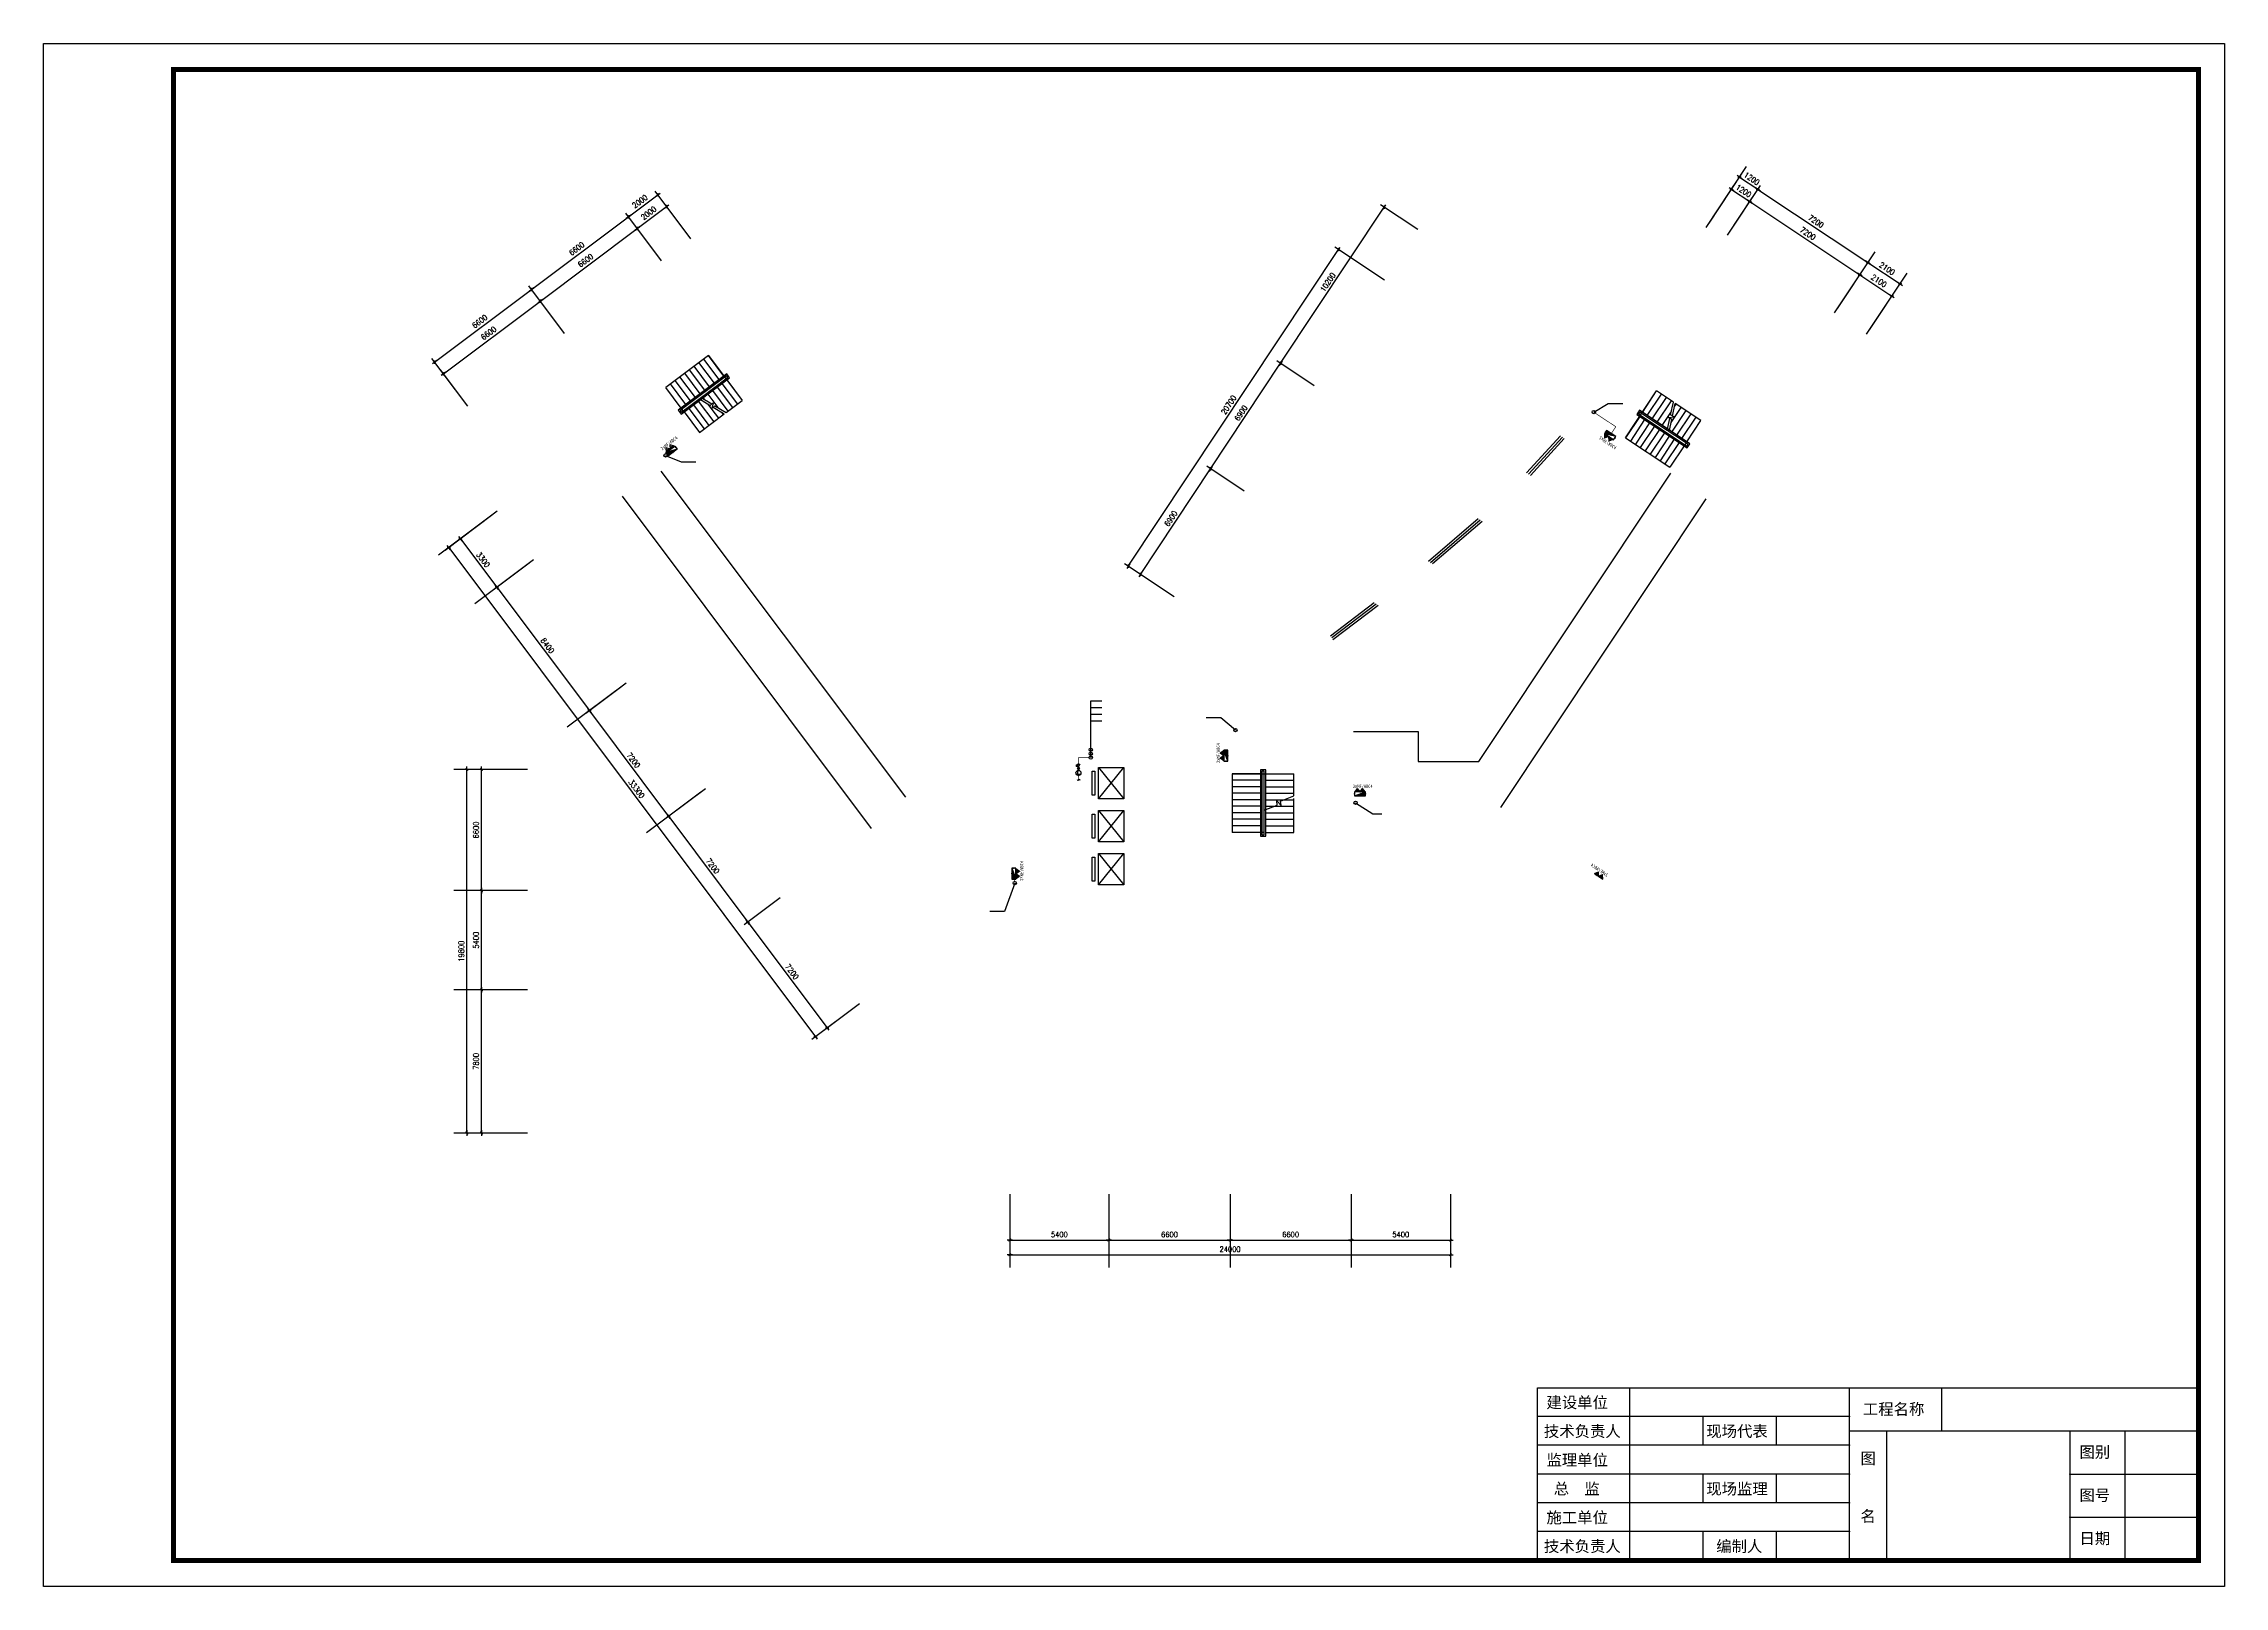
# Model space of a CAD drawing. Extents: x -149393 to 1177518, y -366685 to 296590.
# Drawn here: x 482249 to 601049, y -685 to 83324 of the extents above; entities that cross this region are included whole.
import ezdxf
from ezdxf.enums import TextEntityAlignment as Align

# ---------------------------------------------------------------- set-up
doc = ezdxf.new("R2010")
doc.units = 0
doc.header["$LTSCALE"] = 1000
doc.header["$MEASUREMENT"] = 0
doc.linetypes.add('常规', pattern=[20, 10, 0, 10])
doc.layers.get('0').update_dxf_attribs({"linetype": 'CONTINUOUS'})
for name, color, linetype in [('AXIS', 3, 'CONTINUOUS'), ('EQUIP-动力', 3, 'CONTINUOUS'), ('EQUIP-消防', 3, 'CONTINUOUS'), ('PUB_TITLE', 253, 'CONTINUOUS'), ('STAIR', 2, 'CONTINUOUS'), ('TEL_SYMB', 3, 'CONTINUOUS'), ('WALL', 9, 'CONTINUOUS'), ('WIRE-消防', 3, '常规')]:
    doc.layers.add(name, color=color, linetype=linetype)
doc.styles.add('_TEL_DIM', font='', dxfattribs={"width": 0.8, "height": 3.5})
doc.styles.add('DIM_FONT', font='SIMPLEX.shx', dxfattribs={"width": 0.8})
doc.styles.add('宋体', font='')
doc.styles.get('_TEL_DIM').set_extended_font_data('SimSun')
doc.styles.get('宋体').set_extended_font_data('SimSun')
doc.dimstyles.new('DIMN', dxfattribs={"dimtxt": 300, "dimasz": 1, "dimexe": 250, "dimexo": 300, "dimgap": 150, "dimtad": 1, "dimdec": 0, "dimdsep": 46, "dimtxsty": 'DIM_FONT', "dimblk": '_DIMX', "dimcen": 2.5, "dimclrt": 7, "dimadec": 0, "dimazin": 0, "dimtfac": 1, "dimtdec": 0, "dimtix": 1, "dimtmove": 2, "dimatfit": 3, "dimldrblk": '_DIMX', "dimfxl": 1, "dimtolj": 1, "dimarcsym": 0})

# ---------------------------------------------------------------- blocks, each defined once
blk = doc.blocks.new('_DIMX')
blk.add_line((-150, 0), (150, 0))
at = {"const_width": 50}
blk.add_lwpolyline([(-70, -70), (70, 70)], dxfattribs=at)
blk = doc.blocks.new('$equip_U$00000299(cyc-PC)')
for p in [(0.51, 0.3), (0.3, 0)]:
    blk.add_line(p, (0.3, 0.3))
blk.add_lwpolyline([(0, -0.17), (0.6, 0.17), (0.6, -0.17), (0, 0.17)], close=True)
for p in [(0, 0), (0.6, 0)]:
    blk.add_point(p)
at = {"color": 7, "style": '_TEL_DIM', "flags": 1}
blk.add_attdef('A', text='', height=0.00002, dxfattribs=at).set_placement((0, 0), align=Align.MIDDLE_CENTER)
blk = doc.blocks.new('$equip_U$00000300(cyc-PC)')
for p, q in [((0.46, -0.11), (0.46, 0.16)), ((0.12, -0.11), (0.46, -0.11))]:
    blk.add_line(p, q)
blk.add_circle((0.32, 0), 0.324)
for p in [(0, 0), (0.65, 0)]:
    blk.add_point(p)
at = {"color": 7, "style": '_TEL_DIM', "flags": 1}
blk.add_attdef('A', text='', height=0.00002, dxfattribs=at).set_placement((0, 0), align=Align.MIDDLE_CENTER)
blk = doc.blocks.new('$equip_U$00000248(USER-8292BC9721)')
blk.add_spline([(-0.16, 0.06), (-0.11, -0.08), (0.12, 0.08), (0.17, -0.07)], degree=3)
at = {"color": 7, "style": '_TEL_DIM', "flags": 1}
blk.add_attdef('A', text='', height=0.00002, dxfattribs=at).set_placement((0, 0), align=Align.MIDDLE_CENTER)
blk = doc.blocks.new('$equip_U$00000211(USER-8DF96EF98D)')
at = {"xscale": 0.7000000000007276, "yscale": 0.7000000000007276, "zscale": 0.7000000000007276}
blk.add_blockref('$equip_U$00000248(USER-8292BC9721)', (0, 0), dxfattribs=at)
at = {"color": 7, "style": '_TEL_DIM', "flags": 1}
blk.add_attdef('A', text='', height=0.00002, dxfattribs=at).set_placement((0, 0), align=Align.MIDDLE_CENTER)
blk = doc.blocks.new('$equip_U$00000374(cyc-PC)')
blk.add_point((0, 0))
at = {"xscale": 1.619999999998981, "yscale": 1.619999999998981, "zscale": 1.619999999998981}
blk.add_blockref('$equip_U$00000211(USER-8DF96EF98D)', (0, 0), dxfattribs=at)
at = {"color": 7, "style": '_TEL_DIM', "flags": 1}
blk.add_attdef('A', text='', height=0.00002, dxfattribs=at).set_placement((0, 0), align=Align.MIDDLE_CENTER)
blk = doc.blocks.new('$equip_U$00000306(cyc-PC)')
for p, q in [((1.6, -0.29), (0, 0.29)), ((0, 0.29), (1.6, 0.29)), ((0, -0.29), (0, 0.29)), ((1.6, 0.29), (1.6, -0.29)), ((1.6, -0.29), (0, -0.29))]:
    blk.add_line(p, q)
for p in [(0, 0), (0.8, 0.29), (1.6, 0), (0.8, -0.29)]:
    blk.add_point(p)
blk.add_solid([(1.6, -0.29), (0, -0.29), (0, 0.29)])
at = {"color": 7, "style": '_TEL_DIM', "flags": 1}
blk.add_attdef('A', text='', height=0.00002, dxfattribs=at).set_placement((0, 0), align=Align.MIDDLE_CENTER)
blk = doc.blocks.new('$equip_U$00000441(cyc-PC)')
for p, q in [((-0.78, 0), (-0.39, 0.56)), ((0, 0), (-0.78, 0)), ((-0.54, 0.06), (-0.38, 0.23)), ((-0.54, 0.17), (-0.48, 0.23)), ((-0.54, 0), (-0.54, 0.23)), ((-0.54, 0.23), (-0.24, 0.23)), ((-0.24, 0), (-0.54, 0)), ((-0.5, 0), (-0.27, 0.23)), ((-0.4, 0), (-0.24, 0.16)), ((0, 0), (-0.39, 0.56)), ((-0.3, 0), (-0.24, 0.06)), ((-0.24, 0.23), (-0.24, 0)), ((0, 0), (0.39, 0.56)), ((0.78, 0), (0, 0)), ((0.24, 0.06), (0.41, 0.23)), ((0.24, 0.17), (0.3, 0.23)), ((0.24, 0), (0.24, 0.23)), ((0.24, 0.23), (0.54, 0.23)), ((0.54, 0), (0.24, 0)), ((0.28, 0), (0.51, 0.23)), ((0.38, 0), (0.54, 0.16)), ((0.78, 0), (0.39, 0.56)), ((0.49, 0), (0.54, 0.06)), ((0.54, 0.23), (0.54, 0))]:
    blk.add_line(p, q)
blk.add_point((0, 0))
at = {"style": '宋体', "width": 0.8}
blk.add_text('2xMF/ABC4', height=0.522, dxfattribs=at).set_placement((-1.12, 0.62))
at = {"color": 7, "style": '_TEL_DIM', "flags": 1}
blk.add_attdef('A', text='', height=0.00002, dxfattribs=at).set_placement((0, 0), align=Align.MIDDLE_CENTER)
blk = doc.blocks.new('会签栏')
at = {"layer": 'PUB_TITLE', "color": 4, "lineweight": 30}
blk.add_lwpolyline([(-18000, 0), (-18000, 4700), (0, 4700)], dxfattribs=at)
at = {"layer": 'PUB_TITLE', "color": 4}
for points in [[(-15500, 4700), (-15500, 0)], [(-9500, 0), (-9500, 4700)], [(-7000, 4700), (-7000, 3525)], [(-9500, 3917), (-18000, 3917)], [(-13500, 3917), (-13500, 3133)], [(-11500, 3917), (-11500, 3133)], [(-9500, 3133), (-18000, 3133)], [(-9500, 3525), (0, 3525)], [(-8500, 3525), (-8500, 0)], [(-3500, 3525), (-3500, 0)], [(-2000, 3525), (-2000, 0)], [(-9500, 2350), (-18000, 2350)], [(-13500, 2350), (-13500, 1567)], [(-11500, 2350), (-11500, 1567)], [(-3500, 2350), (0, 2350)], [(-9500, 1567), (-18000, 1567)], [(-9500, 783), (-18000, 783)], [(-13500, 783), (-13500, 0)], [(-11500, 783), (-11500, 0)], [(-3500, 1175), (0, 1175)]]:
    blk.add_lwpolyline(points, dxfattribs=at)
at = {"layer": 'PUB_TITLE'}
for p in [(-9500, 3917), (-9500, 3133), (-9500, 2350), (-9500, 1567), (-9500, 783), (-3500, 1175)]:
    blk.add_point(p, dxfattribs=at)
at = {"layer": 'PUB_TITLE', "color": 4}
blk.add_point((-3500, 2350), dxfattribs=at)
at = {"lineweight": -3, "style": '宋体'}
for s, p in [('建设单位', (-17758, 4147)), ('工程名称', (-9140, 3965)), ('技术负责人', (-17828, 3363)), ('现场代表', (-13405, 3363)), ('图别', (-3241, 2796)), ('监理单位', (-17758, 2580)), ('图', (-9206, 2624)), ('总  监', (-17560, 1797)), ('现场监理', (-13405, 1797)), ('图号', (-3241, 1621)), ('施工单位', (-17758, 1013)), ('名', (-9206, 1049)), ('日期', (-3241, 446)), ('技术负责人', (-17828, 230)), ('编制人', (-13134, 230))]:
    blk.add_text(s, height=307, dxfattribs=at).set_placement(p)
blk = doc.blocks.new('gdfhgfhfgh')
at = {"color": 59}
for p, q in [((589535.2, -62805.7), (591388.2, -60777.5)), ((589639.6, -62873.9), (591490.5, -60851.5)), ((589744.1, -62942.2), (591592.8, -60925.5)), ((542375.6, -62703.8), (555695.6, -80463.8)), ((586943.6, -78521.7), (597389.7, -62813.4)), ((540260.4, -64065.2), (553832.5, -82161.1)), ((584197.5, -67608.9), (586908.2, -65284.7)), ((588140.7, -81016.4), (599312.4, -64216.9)), ((584302.9, -67675.9), (587014, -65354.9)), ((584408.5, -67743), (587119.7, -65425.2)), ((578853, -71674), (581234.3, -69855.3)), ((578921.8, -71772.4), (581340.1, -69925.5)), ((578990.6, -71870.9), (581445.8, -69995.8)), ((580104.3, -76892.6), (583631.2, -76892.6)), ((583631.2, -76892.6), (583631.2, -78521.7)), ((566210.6, -78848.7), (567600.8, -80548.7)), ((566210.6, -80548.7), (567600.8, -78848.7)), ((583631.2, -78521.7), (586943.6, -78521.7)), ((566210.6, -81188.7), (567600.8, -82888.7)), ((566210.6, -82888.7), (567600.8, -81188.7)), ((566210.6, -83528.7), (567600.8, -85228.7)), ((566210.6, -85228.7), (567600.8, -83528.7))]:
    blk.add_line(p, q, dxfattribs=at)
for points in [[(565880.7, -79048.7), (566009.2, -79048.7), (566009.2, -80348.7), (565880.7, -80348.7)], [(566210.6, -78848.7), (567600.8, -78848.7), (567600.8, -80548.7), (566210.6, -80548.7)], [(565880.7, -81388.7), (566009.2, -81388.7), (566009.2, -82688.7), (565880.7, -82688.7)], [(566210.6, -81188.7), (567600.8, -81188.7), (567600.8, -82888.7), (566210.6, -82888.7)], [(565880.7, -83728.7), (566009.2, -83728.7), (566009.2, -85028.7), (565880.7, -85028.7)], [(566210.6, -83528.7), (567600.8, -83528.7), (567600.8, -85228.7), (566210.6, -85228.7)]]:
    blk.add_lwpolyline(points, close=True, dxfattribs=at)
at = {"layer": 'AXIS'}
for p, q in [((599311.6, -49445.7), (601525.1, -46114)), ((606308.1, -54094.2), (608521.7, -50762.5)), ((608057.3, -55256.3), (610270.8, -51924.6)), ((533461.1, -64889.7), (530261.1, -67289.7)), ((535441.1, -67529.7), (532241.1, -69929.7)), ((535441.1, -67529.7), (532241.1, -69929.7)), ((540481.1, -74249.7), (537281.1, -76649.7)), ((535106.2, -78948.7), (531106.2, -78948.7)), ((544801.1, -80009.7), (541601.1, -82409.7)), ((535106.2, -85548.7), (531106.2, -85548.7)), ((535106.2, -85548.7), (531106.2, -85548.7)), ((535106.2, -90948.7), (531106.2, -90948.7)), ((535106.2, -90948.7), (531106.2, -90948.7)), ((535106.2, -98748.7), (531106.2, -98748.7)), ((561384.3, -102074.4), (561384.3, -106074.4)), ((566784.3, -102074.4), (566784.3, -106074.4)), ((573384.3, -102074.4), (573384.3, -106074.4)), ((579984.3, -102074.4), (579984.3, -106074.4)), ((585384.3, -102074.4), (585384.3, -106074.4))]:
    blk.add_line(p, q, dxfattribs=at)
at = {"layer": 'STAIR', "color": 59}
for p, q in [((544967.1, -56410.1), (542643.4, -58152.9)), ((545031.6, -58109.9), (544192.5, -56991.1)), ((545289.8, -57916.2), (544450.7, -56797.4)), ((545548, -57722.6), (544708.9, -56603.8)), ((545806.2, -57529), (544967.1, -56410.1)), ((544967.1, -56410.1), (546803.1, -58858.1)), ((543482.5, -59271.7), (542643.4, -58152.9)), ((543740.7, -59078.1), (542901.6, -57959.3)), ((543998.9, -58884.4), (543159.8, -57765.6)), ((545964, -57410.6), (543324.7, -59390.1)), ((544257.1, -58690.8), (543418, -57572)), ((545949.6, -57511), (543425.1, -59404.4)), ((543482.5, -59600.4), (546121.8, -57621)), ((543496.9, -59500), (546021.4, -57606.7)), ((545849.2, -57586.3), (543525.6, -59329.1)), ((544515.3, -58497.2), (543676.2, -57378.3)), ((544773.5, -58303.5), (543934.3, -57184.7)), ((544578.2, -58689.1), (545921, -57682)), ((545447.6, -58126.6), (546286.7, -59245.4)), ((545705.8, -57933), (546544.9, -59051.8)), ((546021.4, -57606.7), (545949.6, -57511)), ((546121.8, -57621), (545964, -57410.6)), ((545964, -57739.3), (546803.1, -58858.1)), ((543324.7, -59390.1), (543482.5, -59600.4)), ((543597.3, -59424.7), (543525.6, -59329.1)), ((543597.3, -59424.7), (544475.3, -58766.2)), ((543898.5, -59288.5), (544737.6, -60407.3)), ((544156.7, -59094.8), (544995.8, -60213.6)), ((544414.9, -58901.2), (545254, -60020)), ((544475.3, -58766.2), (545063.8, -59127.7)), ((544578.2, -58689.1), (545153.6, -59042.7)), ((544673.1, -58707.5), (544728.5, -58781.4)), ((544923.6, -59041.6), (545512.2, -59826.3)), ((544931.2, -58513.9), (545476.7, -59241.2)), ((545063.8, -59127.7), (545218.6, -58981.1)), ((545218.6, -58981.1), (545154.2, -59296.1)), ((545154.2, -59296.1), (545316.3, -59142.6)), ((545189.4, -58320.3), (546028.5, -59439.1)), ((545226.4, -59227.7), (545822.2, -59593.8)), ((545316.3, -59142.6), (545925, -59516.7)), ((545925, -59516.7), (546803.1, -58858.1)), ((594925.2, -60887.9), (596618.6, -58339.1)), ((595680.4, -59394.8), (595534.9, -59613.9)), ((598428.3, -61220.5), (595680.4, -59394.8)), ((595844.7, -59504), (596618.6, -58339.1)), ((596113.5, -59682.6), (596887.4, -58517.7)), ((596382.3, -59861.2), (597156.2, -58696.3)), ((597532.8, -58946.5), (596618.6, -58339.1)), ((596651.1, -60039.8), (597425, -58874.9)), ((597383.8, -59645.3), (597532.8, -58946.5)), ((597419.9, -60049.1), (597962.7, -59232.1)), ((597494, -59701.6), (597639.9, -59017.7)), ((597603.1, -59190.2), (597693.9, -59053.5)), ((599037.9, -59946.5), (597639.9, -59017.7)), ((543425.1, -59404.4), (543496.9, -59500)), ((543640.3, -59482.1), (544479.4, -60600.9)), ((544479.4, -60600.9), (545822.2, -59593.8)), ((545671.9, -59501.4), (545770.4, -59632.7)), ((595699.2, -59723), (594925.2, -60887.9)), ((595968, -59901.6), (595194, -61066.5)), ((596236.8, -60080.2), (595462.9, -61245.1)), ((595534.9, -59613.9), (598282.7, -61439.6)), ((595700.5, -59494.3), (595634.3, -59593.8)), ((595634.3, -59593.8), (598262.7, -61340.1)), ((598328.8, -61240.6), (595700.5, -59494.3)), ((596505.6, -60258.8), (595731.7, -61423.7)), ((595738.8, -59663.3), (598158.2, -61270.7)), ((597203.1, -60492.6), (595805, -59563.7)), ((596774.4, -60437.4), (596000.5, -61602.3)), ((596919.9, -60218.4), (597423.1, -59461.1)), ((597188.7, -60397), (597239.9, -60320.1)), ((597203.1, -60492.6), (597343.9, -59832)), ((597264.2, -59791.3), (597582.6, -59746.8)), ((597454.2, -59888.3), (597264.2, -59791.3)), ((597310.1, -60563.7), (597454.2, -59888.3)), ((598224.3, -61171.1), (597310.1, -60563.7)), ((597582.6, -59746.8), (597383.8, -59645.3)), ((597457.6, -60575.6), (598231.5, -59410.7)), ((597726.4, -60754.2), (598500.3, -59589.3)), ((597995.2, -60932.8), (598769.1, -59767.9)), ((598264, -61111.4), (599037.9, -59946.5)), ((594925.2, -60887.9), (597344.5, -62495.3)), ((597043.2, -60616), (596269.3, -61780.9)), ((597312, -60794.6), (596538.1, -61959.5)), ((597580.8, -60973.2), (596806.9, -62138.1)), ((597849.7, -61151.8), (597075.7, -62316.7)), ((598118.5, -61330.4), (597344.5, -62495.3)), ((598224.3, -61171.1), (598158.2, -61270.7)), ((598262.7, -61340.1), (598328.8, -61240.6)), ((598282.7, -61439.6), (598428.3, -61220.5)), ((573504.3, -79185.4), (573504.3, -82374.8)), ((575039.9, -79185.4), (573504.3, -79185.4)), ((573504.3, -79185.4), (576864.3, -79185.4)), ((575039.9, -79539.8), (573504.3, -79539.8)), ((575328.7, -78968.9), (575039.9, -78968.9)), ((575039.9, -78968.9), (575039.9, -82591.4)), ((575249.9, -79047.6), (575118.7, -79047.6)), ((575118.7, -79047.6), (575118.7, -82512.6)), ((575118.7, -79185.4), (575118.7, -82374.8)), ((575249.9, -82512.6), (575249.9, -79047.6)), ((575249.9, -81028.5), (575249.9, -79185.4)), ((575328.7, -82591.4), (575328.7, -78968.9)), ((575328.7, -79185.4), (576864.3, -79185.4)), ((575328.7, -79539.8), (576864.3, -79539.8)), ((576864.3, -80390.6), (576864.3, -79185.4)), ((575039.9, -79894.2), (573504.3, -79894.2)), ((575039.9, -80248.6), (573504.3, -80248.6)), ((575039.9, -80602.9), (573504.3, -80602.9)), ((575328.7, -79894.2), (576864.3, -79894.2)), ((575328.7, -80248.6), (576864.3, -80248.6)), ((575328.7, -80602.9), (576327, -80602.9)), ((575955.2, -80890.9), (575928.5, -80658.3)), ((575928.5, -80658.3), (576162.7, -80922.4)), ((576134.7, -80678.9), (576864.3, -80390.6)), ((576162.7, -80922.4), (576134.7, -80678.9)), ((576327, -80602.9), (576864.3, -80602.9)), ((576864.3, -82374.8), (576864.3, -80531.7)), ((575039.9, -80957.3), (573504.3, -80957.3)), ((575039.9, -81311.7), (573504.3, -81311.7)), ((575039.9, -81666.1), (573504.3, -81666.1)), ((575249.9, -81169.6), (575955.2, -80890.9)), ((575249.9, -82374.8), (575249.9, -81169.6)), ((575328.7, -80957.3), (575787.3, -80957.3)), ((575328.7, -81311.7), (576864.3, -81311.7)), ((575328.7, -81666.1), (576864.3, -81666.1)), ((575787.3, -80957.3), (576864.3, -80957.3)), ((575039.9, -82020.4), (573504.3, -82020.4)), ((575039.9, -82374.8), (573504.3, -82374.8)), ((575039.9, -82591.4), (575328.7, -82591.4)), ((575249.9, -82374.8), (575118.7, -82374.8)), ((575118.7, -82512.6), (575249.9, -82512.6)), ((575328.7, -82020.4), (576864.3, -82020.4)), ((575328.7, -82374.8), (576864.3, -82374.8))]:
    blk.add_line(p, q, dxfattribs=at)
at = {"layer": 'TEL_SYMB', "color": 59, "elevation": 1793}
for points in [[(542955.4, -58837.8, 0, 0, 0), (545981.9, -56567.9, 0, 0, 0), (546935.8, -57839.7, 0, 0, 0), (545616.2, -58829.5, 95.6, 0, 0), (545329.3, -59044.6, 0, 0, 0)], [(597885.8, -61972.3, 0, 0, 0), (594734.7, -59878.7, 0, 0, 0), (595614.4, -58554.5, 0, 0, 0), (596988.4, -59467.4, 95.6, 0, 0), (597287.1, -59665.8, 0, 0, 0)]]:
    blk.add_lwpolyline(points, format="xyseb", dxfattribs=at)
at = {"layer": 'TEL_SYMB', "color": 59}
for points in [[(543909.2, -60109.6, 0, 0, 0), (544784.2, -59453.4, 95.6, 0, 0), (545071.1, -59238.3, 0, 0, 0)], [(598765.5, -60648.1, 0, 0, 0), (597854.5, -60042.9, 95.6, 0, 0), (597555.9, -59844.4, 0, 0, 0)], [(576057.1, -82552, 0, 0, 0), (576057.1, -81351.1, 105, 0, 0), (576057.1, -80957.3, 0, 0, 0)]]:
    blk.add_lwpolyline(points, format="xyseb", dxfattribs=at)
at = {"layer": 'AXIS'}
for p1, p2, distance in [((542592.2, -51492.6), (544192.2, -50292.6), 3300), ((599311.6, -49445.7), (600311.1, -50109.7), 3300), ((599311.6, -49445.7), (600311.1, -50109.7), 2500), ((600311.1, -50109.7), (606308.1, -54094.2), 3300), ((537312.2, -55452.6), (542592.2, -51492.6), 3300), ((542592.2, -51492.6), (544192.2, -50292.6), 2500), ((578221.1, -58217.8), (583865.7, -49722), 2500), ((600311.1, -50109.7), (606308.1, -54094.2), 2500), ((537312.2, -55452.6), (542592.2, -51492.6), 2500), ((570584.3, -69712.2), (582039.5, -52470.7), 3300), ((606308.1, -54094.2), (608057.3, -55256.3), 3300), ((606308.1, -54094.2), (608057.3, -55256.3), 2500), ((532032.2, -59412.6), (537312.2, -55452.6), 3300), ((532032.2, -59412.6), (537312.2, -55452.6), 2500), ((574402.7, -63965), (578221.1, -58217.8), 2500), ((570584.3, -69712.2), (574402.7, -63965), 2500), ((533461.1, -64889.7), (553441.1, -91529.7), -3300), ((533461.1, -64889.7), (535441.1, -67529.7), -2500), ((535441.1, -67529.7), (540481.1, -74249.7), -2500), ((540481.1, -74249.7), (544801.1, -80009.7), -2500), ((534806.2, -98748.7), (534806.2, -78948.7), 3000), ((535106.2, -85548.7), (535106.2, -78948.7), 2500), ((544801.1, -80009.7), (549121.1, -85769.7), -2500), ((535106.2, -90948.7), (535106.2, -85548.7), 2500), ((549121.1, -85769.7), (553441.1, -91529.7), -2500), ((535106.2, -98748.7), (535106.2, -90948.7), 2500), ((561384.3, -102074.4), (566784.3, -102074.4), -2500), ((561384.3, -102074.4), (585384.3, -102074.4), -3300), ((566784.3, -102074.4), (573384.3, -102074.4), -2500), ((573384.3, -102074.4), (579984.3, -102074.4), -2500), ((579984.3, -102074.4), (585384.3, -102074.4), -2500)]:
    blk.add_aligned_dim(p1=p1, p2=p2, distance=distance, dimstyle='DIMN', dxfattribs=at).render()

msp = doc.modelspace()

# ---------------------------------------------------------------- linework, layer by layer
for p, q in [((539290.3, 47540.2), (539896, 47540.2)), ((539290.3, 47176.1), (539896, 47176.1)), ((539290.3, 46811.9), (539896, 46811.9)), ((539290.3, 46447.7), (539896, 46447.7))]:
    msp.add_line(p, q)
for points in [[(566694.5, 63260), (567480.7, 63735.2), (568286.5, 63735.2)], [(516134.4, 60900.1), (516982.4, 60555.7), (517788.3, 60555.7)], [(539290.3, 44445.5), (539290.3, 47540.2), (539896, 47540.2)], [(547171.8, 45945.1), (546385.6, 46615.7), (545579.8, 46615.7)], [(553721.9, 41990.6), (554661.4, 41386.1), (555158.1, 41386.1)], [(535152.4, 37610.8), (534595.7, 36072.4), (533789.8, 36072.4)]]:
    msp.add_lwpolyline(points)
for centre in [(566694.5, 63260), (516134.4, 60900.1), (547171.8, 45945.1), (539290.3, 44875.9), (539290.3, 44652.5), (539290.3, 44445.5), (553721.9, 41990.6), (535152.4, 37609.2)]:
    msp.add_circle(centre, 90.8)
at = {"layer": 'PUB_TITLE'}
msp.add_lwpolyline([(482249.1, 83323.9), (601049.1, 83323.9), (601049.1, -684.6), (482249.1, -684.6)], close=True, dxfattribs=at)
at = {"layer": 'PUB_TITLE', "const_width": 270.7}
msp.add_lwpolyline([(489320.5, 81909.6), (599634.8, 81909.6), (599634.8, 729.6), (489320.5, 729.6), (489320.5, 81909.6)], close=True, dxfattribs=at)
at = {"layer": 'WIRE-消防', "linetype": '常规', "const_width": 35}
for points in [[(566770.1, 63209.7), (567895, 62462.4)], [(567647.5, 62089.9), (567895, 62462.4)], [(539199.4, 44445.5), (538624.8, 44445.5)], [(538624.8, 44087.9), (538624.8, 44445.5)], [(538624.8, 43835.5), (538624.8, 43743.6)], [(538624.8, 43237.4), (538624.8, 43471.5)], [(535111.5, 37832), (535136.1, 37698.6)]]:
    msp.add_lwpolyline(points, dxfattribs=at)

# ---------------------------------------------------------------- block references
msp.add_blockref('gdfhgfhfgh', (-26501.9, 122750.4))
at = {"layer": 'EQUIP-动力', "xscale": 350, "yscale": 350, "zscale": 350}
msp.add_blockref('$equip_U$00000374(cyc-PC)', (538624.8, 43237.4), dxfattribs=at)
at = {"layer": 'EQUIP-消防'}
for name, p, xscale, yscale, zscale, rotation in [('$equip_U$00000441(cyc-PC)', (516392.5, 61233.4), 349.9999999999923, 349.9999999999923, 349.9999999999923, 36.87000000000967), ('$equip_U$00000441(cyc-PC)', (567505.2, 61922.5), -350.0000000000271, 349.9999999999301, 350, 146.4000000085843), ('$equip_U$00000306(cyc-PC)', (567337.2, 62165), -374.9999999999579, 375.0000000000059, 375, 146.4000000085846), ('$equip_U$00000306(cyc-PC)', (516217.9, 60966.1), 374.9999999999919, 374.9999999999919, 374.9999999999919, 36.8700000000109), ('$equip_U$00000299(cyc-PC)', (538624.8, 43835.5), 420, 420, 420, 90), ('$equip_U$00000441(cyc-PC)', (546544.3, 44545.1), 350, 350, 350, 90), ('$equip_U$00000306(cyc-PC)', (546653.3, 44845.1), -375, 375, 375, 90), ('$equip_U$00000300(cyc-PC)', (538624.8, 43743.6), 420, 420, 420, 270), ('$equip_U$00000306(cyc-PC)', (535111.5, 37832), -375, 375, 375, 270), ('$equip_U$00000441(cyc-PC)', (535220.5, 38132), -350, 349.9999999999709, 350, 270), ('$equip_U$00000441(cyc-PC)', (566957.8, 37983.9), -349.9999999999931, 349.9999999999931, 350, 326.4000000000005)]:
    msp.add_blockref(name, p, dxfattribs=dict(at, xscale=xscale, yscale=yscale, zscale=zscale, rotation=rotation))
for name, p, xscale, yscale, zscale in [('$equip_U$00000441(cyc-PC)', (553964.2, 42574.2), 350, 350, 350), ('$equip_U$00000306(cyc-PC)', (554264.2, 42465.1), -375, 374.9999999999854, 375)]:
    msp.add_blockref(name, p, dxfattribs=dict(at, xscale=xscale, yscale=yscale, zscale=zscale))
at = {"layer": 'WALL', "xscale": 2, "yscale": 2, "zscale": 2}
msp.add_blockref('会签栏', (599634.8, 729.6), dxfattribs=at)

doc.saveas('drawing.dxf')
